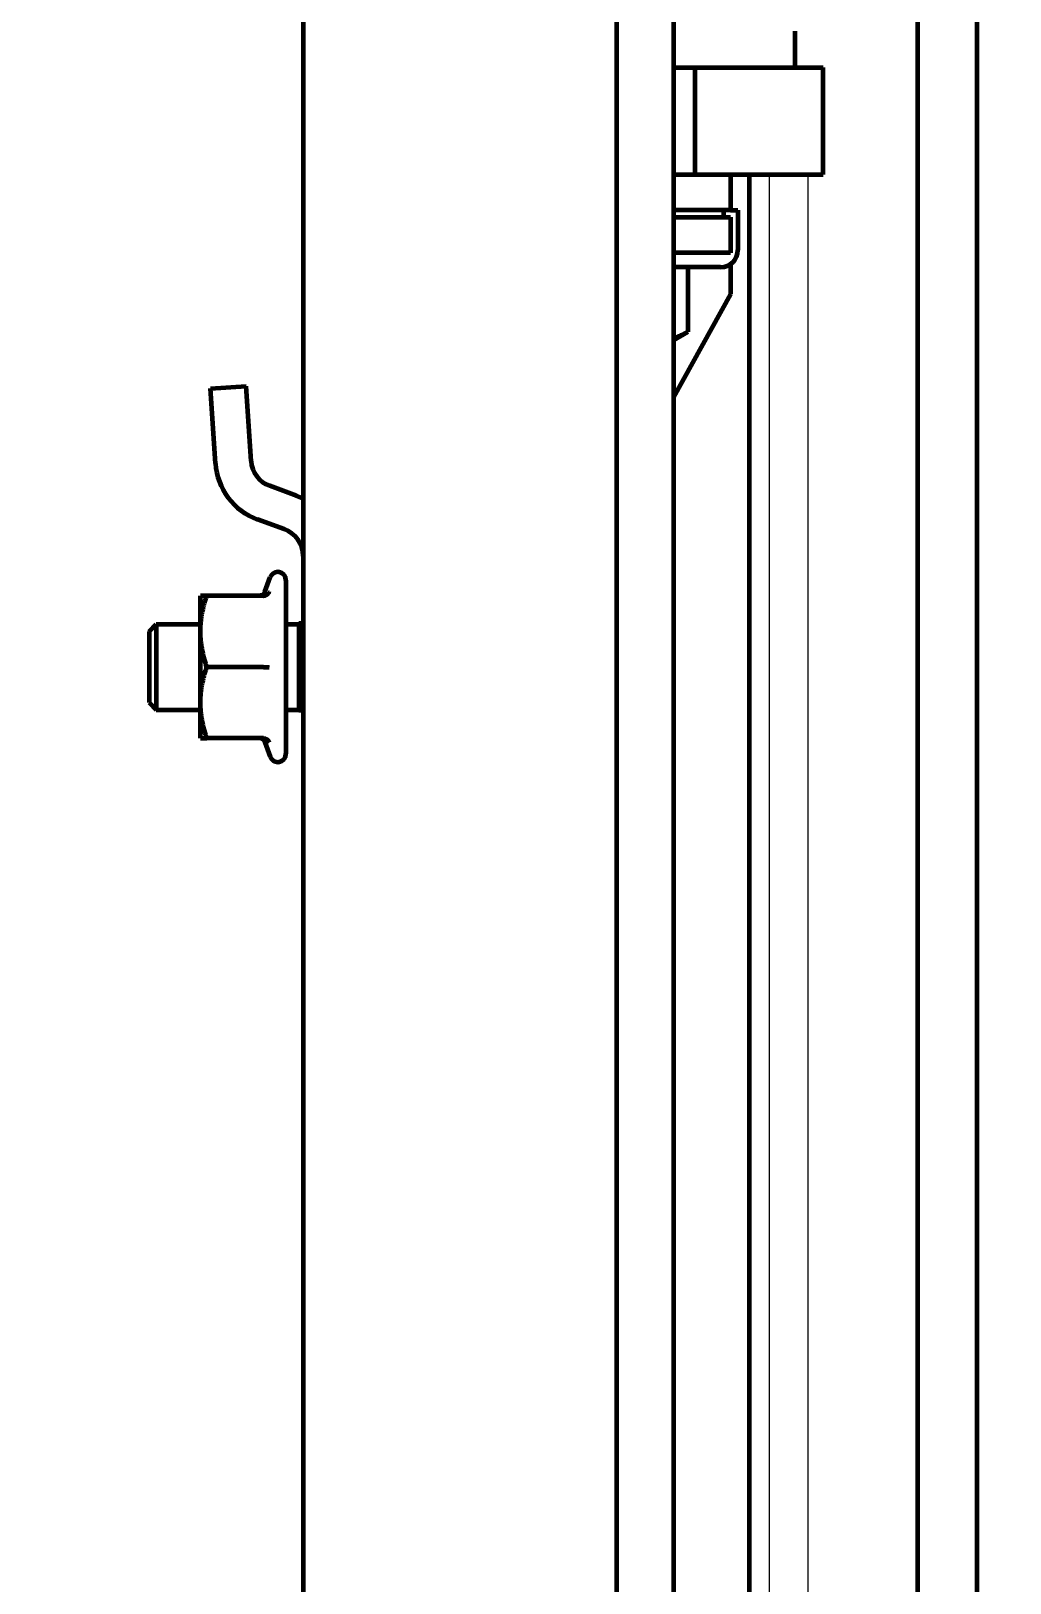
# Model space of a CAD drawing. Header units: millimetres. Extents: x 0 to 840, y 0 to 594.
# Drawn here: x 59.73 to 64.31, y 414.71 to 421.97 of the extents above; entities that cross this region are included whole.
import ezdxf

# ---------------------------------------------------------------- set-up
doc = ezdxf.new("R2010")
doc.units = ezdxf.units.MM
doc.linetypes.add('K5LT_BASIC', pattern=[0])
doc.linetypes.add('K5LT_THIN', pattern=[0])
doc.layers.add('Системный слой', color=7, linetype='Continuous')
doc.styles.add('KDIMTEXTSTYLE', font='GOST_AU.SHX', dxfattribs={"width": 0.96, "oblique": 15, "height": 5})
doc.dimstyles.new('KDIMSTYLE (0.07)', dxfattribs={"dimtxt": 5, "dimasz": 1, "dimexe": 2, "dimexo": 0, "dimgap": 1, "dimtad": 1, "dimlfac": 15, "dimtxsty": 'KDIMTEXTSTYLE', "dimsah": 1, "dimcen": 0, "dimdle": 1, "dimadec": 0, "dimazin": 0, "dimtfac": 0.667, "dimtmove": 0, "dimatfit": 3, "dimfxl": 1, "dimtvp": 1, "dimtolj": 1, "dimtzin": 0, "dimarcsym": 0})

# ---------------------------------------------------------------- blocks, each defined once
blk = doc.blocks.new('KDIMARROW_01')
at = {"layer": 'Системный слой'}
blk.add_hatch(color=0, dxfattribs=at).paths.add_polyline_path([(0, 0), (-5, 0.6583), (-4.5, 0), (-5, -0.6583)])
at = {"layer": 'Системный слой', "color": 0, "linetype": 'K5LT_THIN', "lineweight": 18}
for p, q in [((-4.5, 0), (-5, 0.6583)), ((-5, 0.6583), (0, 0)), ((0, 0), (-5, -0.6583)), ((-5, -0.6583), (-4.5, 0)), ((0, 0), (-1, 0))]:
    blk.add_line(p, q, dxfattribs=at)
blk = doc.blocks.new('KDIMARROW_02')
at = {"layer": 'Системный слой'}
blk.add_hatch(color=0, dxfattribs=at).paths.add_polyline_path([(4.5, 0), (5, 0.6583), (0, 0), (5, -0.6583)])
at = {"layer": 'Системный слой', "color": 0, "linetype": 'K5LT_THIN', "lineweight": 18}
for p, q in [((5, 0.6583), (0, 0)), ((4.5, 0), (5, 0.6583)), ((0, 0), (-1, 0)), ((0, 0), (5, -0.6583)), ((0, 0), (7, 0)), ((5, -0.6583), (4.5, 0))]:
    blk.add_line(p, q, dxfattribs=at)

msp = doc.modelspace()

# ---------------------------------------------------------------- linework, layer by layer
at = {"layer": 'Системный слой', "color": 5, "linetype": 'K5LT_BASIC', "lineweight": 60, "true_color": 0x0000ff}
for p, q in [((61.00305, 512.31632), (61.00305, 411.74583)), ((62.46971, 512.30589), (62.46971, 411.73474)), ((63.87945, 413.73968), (63.87945, 445.75139)), ((64.15418, 445.75139), (64.15418, 413.77201)), ((62.73638, 445.61806), (62.73638, 413.95986)), ((63.30305, 421.96552), (63.30305, 421.79462)), ((62.73638, 421.79462), (62.83638, 421.79462)), ((62.83638, 421.79462), (63.43638, 421.79462)), ((62.83638, 421.79462), (62.83638, 421.29462)), ((63.43638, 421.29462), (63.43638, 421.79462)), ((62.73638, 421.29462), (62.83638, 421.29462)), ((62.83638, 421.29462), (63.43638, 421.29462)), ((63.00305, 421.29462), (63.00305, 421.12795)), ((63.0917, 411.47806), (63.0917, 421.29462)), ((63.00305, 421.12795), (62.73638, 421.12795)), ((62.96971, 421.12795), (62.96971, 421.09462)), ((63.00305, 421.12795), (63.03638, 421.12795)), ((63.03638, 421.12795), (63.03638, 420.94128)), ((62.73638, 421.09462), (63.00305, 421.09462)), ((63.00305, 421.09462), (63.00305, 420.92795)), ((63.00305, 420.92795), (62.73638, 420.92795)), ((62.95638, 420.86128), (62.73638, 420.86128)), ((62.80342, 420.86128), (62.80342, 420.55916)), ((63.00305, 420.87631), (63.00305, 420.7347)), ((63.00305, 420.7347), (62.73638, 420.25362)), ((62.73638, 420.52046), (62.80342, 420.55916)), ((60.57005, 420.2941), (60.73635, 420.30515)), ((60.75959, 419.95525), (60.73635, 420.30515)), ((60.59329, 419.94421), (60.57005, 420.2941)), ((60.97232, 419.79319), (60.84703, 419.8388)), ((60.91532, 419.63658), (60.79002, 419.68218)), ((60.8247, 419.34318), (60.84971, 419.4119)), ((60.92305, 419.39897), (60.92305, 418.64012)), ((60.55282, 419.32564), (60.52305, 419.32564)), ((60.52305, 419.15897), (60.52305, 419.32564)), ((60.81719, 419.32564), (60.55282, 419.32564)), ((60.28305, 419.15897), (60.31638, 419.1923)), ((60.28305, 419.15897), (60.28305, 418.98905)), ((60.31638, 419.1923), (60.31638, 418.9884)), ((60.31638, 419.1923), (60.52305, 419.1923)), ((60.52305, 418.82564), (60.52305, 419.15897)), ((60.92305, 419.1923), (60.98305, 419.1923)), ((60.98305, 419.19616), (60.98305, 419.19227)), ((61.00305, 419.19616), (60.98305, 419.19616)), ((60.98305, 419.19227), (60.98305, 419.18837)), ((60.98305, 419.18837), (60.98305, 418.9884)), ((61.00305, 419.18837), (60.98305, 419.18837)), ((60.28305, 418.98905), (60.28305, 418.82564)), ((60.31638, 418.9884), (60.31638, 418.7923)), ((60.81719, 418.9923), (60.55282, 418.9923)), ((60.98305, 418.9884), (60.98305, 418.78844)), ((60.28305, 418.82564), (60.31638, 418.7923)), ((60.31638, 418.7923), (60.52305, 418.7923)), ((60.52305, 418.65897), (60.52305, 418.82564)), ((60.92305, 418.7923), (60.98305, 418.7923)), ((61.00305, 418.78844), (60.98305, 418.78844)), ((60.52305, 418.65897), (60.55282, 418.65897)), ((60.81719, 418.65897), (60.55282, 418.65897)), ((60.81719, 418.65897), (60.81719, 418.65897)), ((60.8247, 418.64142), (60.84971, 418.57271)), ((60.92305, 418.64012), (60.92305, 418.58564))]:
    msp.add_line(p, q, dxfattribs=at)
at = {"layer": 'Системный слой', "color": 7, "linetype": 'K5LT_THIN', "lineweight": 18}
for p, q in [((63.18567, 411.47806), (63.18567, 421.29462)), ((63.3663, 412.60787), (63.3663, 421.29462))]:
    msp.add_line(p, q, dxfattribs=at)
at = {"layer": 'Системный слой', "color": 5, "linetype": 'K5LT_BASIC', "lineweight": 60, "true_color": 0x0000ff}
for centre, radius, start, end in [((62.95638, 420.94128), 0.08, 270, 0), ((60.89263, 419.96409), 0.3, 183.8, 250), ((60.89263, 419.96409), 0.13333, 183.8, 250), ((60.86971, 419.51128), 0.3, 63.6122, 70), ((60.86971, 419.51128), 0.13333, 0, 70), ((60.88524, 419.39897), 0.03781, 0, 160), ((60.88524, 418.58564), 0.03781, 200, 0)]:
    msp.add_arc(centre, radius, start, end, dxfattribs=at)
for points, knots in [([(62.80342, 420.55916), (62.79967, 420.557), (62.79218, 420.55282), (62.78091, 420.54701), (62.76963, 420.54168), (62.75832, 420.53687), (62.74724, 420.53272), (62.73992, 420.53034), (62.73638, 420.52929)], [0, 0, 0, 0, 0.04588942, 0.09148987, 0.1370364, 0.18253777, 0.22789436, 0.27016701, 0.27016701, 0.27016701, 0.27016701]), ([(60.52305, 419.15897), (60.52305, 419.16156), (60.52309, 419.16671), (60.5233, 419.17442), (60.52364, 419.18203), (60.5241, 419.18956), (60.52468, 419.19693), (60.52537, 419.20415), (60.52615, 419.21117), (60.52702, 419.21804), (60.52796, 419.22471), (60.52896, 419.23118), (60.53, 419.23736), (60.53108, 419.24329), (60.53233, 419.24981), (60.53403, 419.25802), (60.53652, 419.26907), (60.53977, 419.28213), (60.54333, 419.29512), (60.54647, 419.30573), (60.54951, 419.31556), (60.55153, 419.32178), (60.55282, 419.32564)], [0, 0, 0, 0, 0.0457932, 0.0913177, 0.136521, 0.1809253, 0.2248719, 0.2675526, 0.3093893, 0.3499651, 0.3901165, 0.42857, 0.4657477, 0.5008034, 0.5350092, 0.5829239, 0.6485461, 0.73474, 0.8196653, 0.8853275, 0.9288719, 1, 1, 1, 1]), ([(60.8247, 419.34318), (60.8243, 419.34208), (60.82382, 419.34099), (60.82272, 419.33888), (60.82209, 419.33786), (60.8207, 419.3359), (60.81993, 419.33496), (60.81827, 419.33318), (60.81737, 419.33234), (60.81546, 419.3308), (60.81445, 419.33009), (60.81234, 419.32882), (60.81125, 419.32826), (60.80899, 419.3273), (60.80782, 419.32689), (60.80547, 419.32625), (60.80427, 419.32601), (60.80193, 419.32571), (60.80109, 419.32564), (60.79965, 419.32564)], [0.0032451, 0.0032451, 0.0032451, 0.0032451, 4.9052932, 4.9052932, 9.8479042, 9.8479042, 14.8754297, 14.8754297, 19.9451081, 19.9451081, 25.0365778, 25.0365778, 30.1368775, 30.1368775, 35.2193839, 35.2193839, 40.2558844, 40.2558844, 44.994359, 44.994359, 44.994359, 44.994359]), ([(60.81719, 419.32564), (60.81744, 419.32564), (60.81795, 419.32564), (60.81871, 419.32567), (60.81947, 419.32573), (60.82024, 419.3258), (60.82101, 419.3259), (60.82178, 419.32601), (60.82255, 419.32615), (60.8233, 419.32631), (60.82407, 419.32649), (60.82485, 419.32669), (60.82566, 419.32693), (60.8265, 419.3272), (60.8276, 419.3276), (60.82928, 419.32829), (60.83193, 419.3296), (60.83505, 419.33164), (60.83798, 419.33416), (60.84024, 419.3366), (60.84189, 419.33877), (60.84308, 419.34063), (60.84387, 419.34205), (60.84438, 419.34309), (60.84471, 419.34381), (60.84491, 419.34425), (60.84499, 419.34445)], [0.00000119, 0.00000119, 0.00000119, 0.00000119, 0.01998893, 0.04024766, 0.06070032, 0.08141071, 0.10219114, 0.1229798, 0.14375055, 0.16456832, 0.18539916, 0.20709331, 0.22964869, 0.25388685, 0.27896306, 0.3246718, 0.40273546, 0.52220988, 0.6363083, 0.73258548, 0.81062498, 0.87600173, 0.92881477, 0.95643989, 0.98017151, 1, 1, 1, 1]), ([(60.55282, 418.9923), (60.55096, 418.99788), (60.54714, 419.0098), (60.54152, 419.02904), (60.53605, 419.05038), (60.53132, 419.07252), (60.52782, 419.09335), (60.52565, 419.11051), (60.52448, 419.12318), (60.52389, 419.13162), (60.52355, 419.13778), (60.52333, 419.14305), (60.52317, 419.14834), (60.52307, 419.15365), (60.52305, 419.1572), (60.52305, 419.15897)], [0, 0, 0, 0, 0.1029269, 0.2192924, 0.3518258, 0.4904265, 0.6184645, 0.7247847, 0.7965884, 0.8437254, 0.8747339, 0.9058584, 0.9371826, 0.9685687, 1, 1, 1, 1]), ([(60.52305, 418.82564), (60.52305, 418.82822), (60.52309, 418.83338), (60.5233, 418.84108), (60.52364, 418.8487), (60.5241, 418.85622), (60.52468, 418.8636), (60.52537, 418.87082), (60.52615, 418.87784), (60.52702, 418.88471), (60.52796, 418.89138), (60.52896, 418.89785), (60.53, 418.90403), (60.53108, 418.90996), (60.53233, 418.91648), (60.53403, 418.92468), (60.53652, 418.93574), (60.53977, 418.94879), (60.54333, 418.96179), (60.54647, 418.9724), (60.54951, 418.98222), (60.55153, 418.98845), (60.55282, 418.9923)], [0, 0, 0, 0, 0.0457932, 0.0913177, 0.136521, 0.1809253, 0.2248719, 0.2675526, 0.3093893, 0.3499651, 0.3901165, 0.42857, 0.4657477, 0.5008034, 0.5350092, 0.5829239, 0.6485461, 0.73474, 0.8196653, 0.8853275, 0.9288719, 1, 1, 1, 1]), ([(60.81719, 418.9923), (60.81811, 418.9923), (60.81994, 418.9923), (60.82264, 418.9923), (60.82562, 418.9923), (60.82918, 418.99231), (60.8332, 418.99231), (60.83694, 418.99231), (60.83982, 418.9923), (60.84197, 418.99229), (60.84365, 418.99229), (60.84457, 418.9923), (60.84497, 418.9923)], [0, 0, 0, 0, 0.0732247, 0.1464839, 0.2195929, 0.3206759, 0.4550903, 0.5964011, 0.7165006, 0.8105789, 0.9050414, 1, 1, 1, 1]), ([(60.55282, 418.65897), (60.55096, 418.66455), (60.54714, 418.67647), (60.54152, 418.69571), (60.53605, 418.71705), (60.53132, 418.73919), (60.52782, 418.76001), (60.52565, 418.77718), (60.52448, 418.78985), (60.52389, 418.79829), (60.52355, 418.80445), (60.52333, 418.80971), (60.52317, 418.81501), (60.52307, 418.82032), (60.52305, 418.82386), (60.52305, 418.82564)], [0, 0, 0, 0, 0.1029269, 0.2192924, 0.3518258, 0.4904265, 0.6184645, 0.7247847, 0.7965884, 0.8437254, 0.8747339, 0.9058584, 0.9371826, 0.9685687, 1, 1, 1, 1]), ([(60.8247, 418.64142), (60.82397, 418.64344), (60.82297, 418.64541), (60.82108, 418.64821), (60.82033, 418.64917), (60.81871, 418.65098), (60.81783, 418.65184), (60.81597, 418.65343), (60.81498, 418.65415), (60.8129, 418.65547), (60.81182, 418.65606), (60.80958, 418.65708), (60.80843, 418.65751), (60.80608, 418.65821), (60.80489, 418.65848), (60.80251, 418.65884), (60.80131, 418.65894), (60.79996, 418.65897), (60.79961, 418.65897), (60.79965, 418.65897)], [0.004943, 0.004943, 0.004943, 0.004943, 5.8, 5.8, 9.0296912, 9.0296912, 12.2922572, 12.2922572, 15.5697664, 15.5697664, 18.8568698, 18.8568698, 22.1352345, 22.1352345, 25.3867451, 25.3867451, 28.5803493, 28.5803493, 28.9950603, 28.9950603, 28.9950603, 28.9950603]), ([(60.81719, 418.65897), (60.81811, 418.65897), (60.81994, 418.65888), (60.82265, 418.65848), (60.82563, 418.65774), (60.82919, 418.65644), (60.83321, 418.65429), (60.83694, 418.65147), (60.83982, 418.64855), (60.84197, 418.64578), (60.84365, 418.64308), (60.84457, 418.64118), (60.84497, 418.6402)], [0.00005147, 0.00005147, 0.00005147, 0.00005147, 0.07326803, 0.14656972, 0.21971895, 0.32085311, 0.45531253, 0.59664416, 0.71672802, 0.81074896, 0.90513605, 1, 1, 1, 1])]:
    msp.add_open_spline(points, degree=3, knots=knots, dxfattribs=at)

# ---------------------------------------------------------------- dimensions: what is measured, and where the dimension line sits
at = {"layer": 'Системный слой', "color": 7}
msp.add_linear_dim(base=(35.79523, 548.52309), p1=(62.98689, 411.46667), p2=(66.39331, 548.52309), angle=90, location=(35.79523, 479.99488), text='\\H5.0;\\W0.965;\\Q15;\\H5.0;\\W0.965;\\Q15;\\Q15;H', dimstyle='KDIMSTYLE (0.07)', override={"dimexo": 0, "dimblk1": 'KDIMARROW_01', "dimblk2": 'KDIMARROW_01', "dimse1": 0, "dimse2": 0, "dimclrt": 7, "dimtolj": 1}, dxfattribs=at).render()
msp.add_linear_dim(base=(66.06929, 400.27495), p1=(61.00305, 417.86936), p2=(66.06929, 418.09962), text='\\H5.0;\\W0.965;\\Q15;\\H5.0;\\W0.965;\\Q15;\\Q15;100\\X\\H5.0;\\W0.965;\\Q15;\\Q15;min', dimstyle='KDIMSTYLE (0.07)', override={"dimexo": 0, "dimblk1": 'KDIMARROW_02', "dimblk2": 'KDIMARROW_02', "dimse1": 0, "dimse2": 0, "dimclrt": 7, "dimtolj": 1}, dxfattribs=at).render()

doc.saveas('drawing.dxf')
